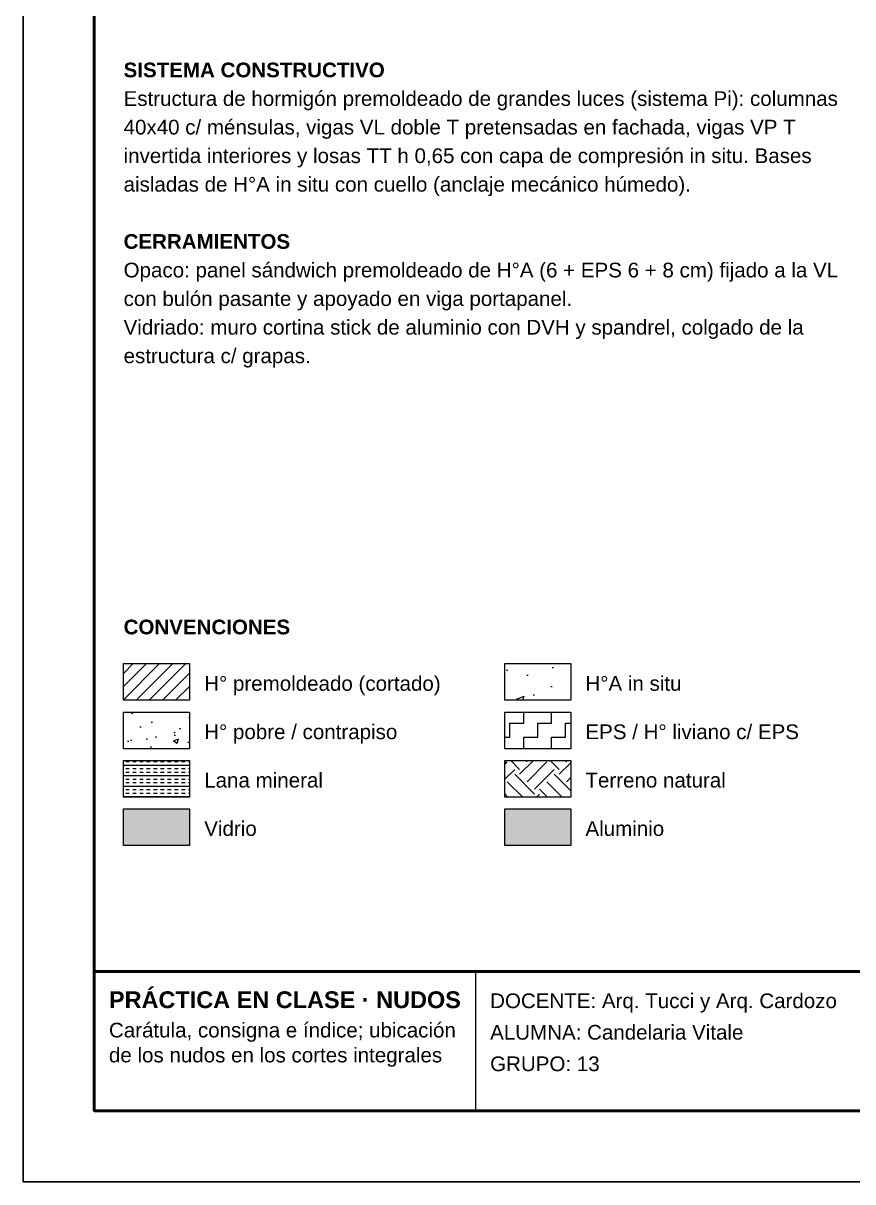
# Model space of a CAD drawing. Header units: millimetres. Extents: x 6 to 4194, y 6 to 5934.
# Drawn here: x 6 to 2270, y 6 to 3168 of the extents above; entities that cross this region are included whole.
import ezdxf

# ---------------------------------------------------------------- set-up
doc = ezdxf.new("R2010")
doc.units = ezdxf.units.MM
doc.header["$LTSCALE"] = 20
for name, color, linetype in [('X-MARCO', 7, 'Continuous'), ('X-ROTULO', 7, 'Continuous'), ('X-TEXTOS', 7, 'Continuous')]:
    doc.layers.add(name, color=color, linetype=linetype)
doc.styles.add('ARIAL', font='arial.ttf')
doc.styles.add('ARIAL-B', font='arialbd.ttf')

msp = doc.modelspace()

# ---------------------------------------------------------------- hatches: boundary and pattern name
at = {"layer": 'X-TEXTOS'}
h = msp.add_hatch(dxfattribs=at)
h.set_pattern_fill('ANSI31', color=256, scale=8)
h.paths.add_polyline_path([(280, 1420), (460, 1420), (460, 1320), (280, 1320)])
h = msp.add_hatch(dxfattribs=at)
h.set_pattern_fill('AR-CONC', color=256, scale=1.2)
h.paths.add_polyline_path([(1320, 1420), (1500, 1420), (1500, 1320), (1320, 1320)])
h = msp.add_hatch(dxfattribs=at)
h.set_pattern_fill('AR-CONC', color=256, scale=0.8)
h.paths.add_polyline_path([(280, 1288), (460, 1288), (460, 1188), (280, 1188)])
h = msp.add_hatch(dxfattribs=at)
h.set_pattern_fill('ZIGZAG', color=256, scale=6)
h.paths.add_polyline_path([(1320, 1288), (1500, 1288), (1500, 1188), (1320, 1188)])
h = msp.add_hatch(dxfattribs=at)
h.set_pattern_fill('INSUL', color=256, scale=3)
h.paths.add_polyline_path([(280, 1156), (460, 1156), (460, 1056), (280, 1056)])
h = msp.add_hatch(dxfattribs=at)
h.set_pattern_fill('EARTH', color=256, scale=12, angle=45)
h.paths.add_polyline_path([(1320, 1156), (1500, 1156), (1500, 1056), (1320, 1056)])
at = {"layer": 'X-TEXTOS', "true_color": 0xbfe3f0}
h = msp.add_hatch(color=254, dxfattribs=at)
h.dxf.hatch_style = 1
h.paths.add_polyline_path([(280, 1024), (460, 1024), (460, 924), (280, 924)])
at = {"layer": 'X-TEXTOS', "true_color": 0x9aa3ab}
h = msp.add_hatch(color=253, dxfattribs=at)
h.dxf.hatch_style = 1
h.paths.add_polyline_path([(1320, 1024), (1500, 1024), (1500, 924), (1320, 924)])

# ---------------------------------------------------------------- linework, layer by layer
at = {"layer": 'X-MARCO', "lineweight": 30}
msp.add_lwpolyline([(6, 5934), (4194, 5934), (4194, 6), (6, 6)], close=True, dxfattribs=at)
at = {"layer": 'X-MARCO', "lineweight": 50}
msp.add_lwpolyline([(200, 5740), (4000, 5740), (4000, 200), (200, 200)], close=True, dxfattribs=at)
at = {"layer": 'X-ROTULO', "lineweight": 50}
msp.add_lwpolyline([(200, 580), (4000, 580), (4000, 200), (200, 200)], close=True, dxfattribs=at)
at = {"layer": 'X-ROTULO', "lineweight": 25}
msp.add_lwpolyline([(1240, 580), (1240, 200)], dxfattribs=at)
at = {"layer": 'X-TEXTOS', "lineweight": 13}
for points in [[(280, 1420), (460, 1420), (460, 1320), (280, 1320)], [(1320, 1420), (1500, 1420), (1500, 1320), (1320, 1320)], [(280, 1288), (460, 1288), (460, 1188), (280, 1188)], [(1320, 1288), (1500, 1288), (1500, 1188), (1320, 1188)], [(280, 1156), (460, 1156), (460, 1056), (280, 1056)], [(1320, 1156), (1500, 1156), (1500, 1056), (1320, 1056)], [(280, 1024), (460, 1024), (460, 924), (280, 924)], [(1320, 1024), (1500, 1024), (1500, 924), (1320, 924)]]:
    msp.add_lwpolyline(points, close=True, dxfattribs=at)

# ---------------------------------------------------------------- texts
at = {"layer": 'X-ROTULO'}
for s, height, style, p in [('PRÁCTICA EN CLASE · NUDOS', 45.824, 'ARIAL-B', (240, 480)), ('DOCENTE: Arq. Tucci y Arq. Cardozo', 40.096, 'ARIAL', (1280, 480)), ('Carátula, consigna e índice; ubicación', 40.096, 'ARIAL', (240, 400)), ('ALUMNA: Candelaria Vitale', 40.096, 'ARIAL', (1280, 394)), ('de los nudos en los cortes integrales', 40.096, 'ARIAL', (240, 332)), ('GRUPO: 13', 40.1, 'ARIAL', (1280, 308))]:
    msp.add_text(s, height=height, dxfattribs=dict(at, style=style)).set_placement(p)
at = {"layer": 'X-TEXTOS'}
for s, height, style, p in [('SISTEMA CONSTRUCTIVO', 40.096, 'ARIAL-B', (280, 3020)), ('Estructura de hormigón premoldeado de grandes luces (sistema Pi): columnas', 40.096, 'ARIAL', (280, 2942)), ('40x40 c/ ménsulas, vigas VL doble T pretensadas en fachada, vigas VP T', 40.096, 'ARIAL', (280, 2864)), ('invertida interiores y losas TT h 0,65 con capa de compresión in situ. Bases', 40.096, 'ARIAL', (280, 2786)), ('aisladas de H°A in situ con cuello (anclaje mecánico húmedo).', 40.096, 'ARIAL', (280, 2708)), ('CERRAMIENTOS', 40.096, 'ARIAL-B', (280, 2552)), ('Opaco: panel sándwich premoldeado de H°A (6 + EPS 6 + 8 cm) fijado a la VL', 40.096, 'ARIAL', (280, 2474)), ('con bulón pasante y apoyado en viga portapanel.', 40.096, 'ARIAL', (280, 2396)), ('Vidriado: muro cortina stick de aluminio con DVH y spandrel, colgado de la', 40.096, 'ARIAL', (280, 2318)), ('estructura c/ grapas.', 40.096, 'ARIAL', (280, 2240)), ('CONVENCIONES', 40.096, 'ARIAL-B', (280, 1500)), ('H° premoldeado (cortado)', 40.096, 'ARIAL', (500, 1346)), ('H°A in situ', 40.096, 'ARIAL', (1540, 1346)), ('H° pobre / contrapiso', 40.096, 'ARIAL', (500, 1214)), ('EPS / H° liviano c/ EPS', 40.096, 'ARIAL', (1540, 1214)), ('Lana mineral', 40.096, 'ARIAL', (500, 1082)), ('Terreno natural', 40.096, 'ARIAL', (1540, 1082)), ('Vidrio', 40.1, 'ARIAL', (500, 950)), ('Aluminio', 40.1, 'ARIAL', (1540, 950))]:
    msp.add_text(s, height=height, dxfattribs=dict(at, style=style)).set_placement(p)

doc.saveas('drawing.dxf')
